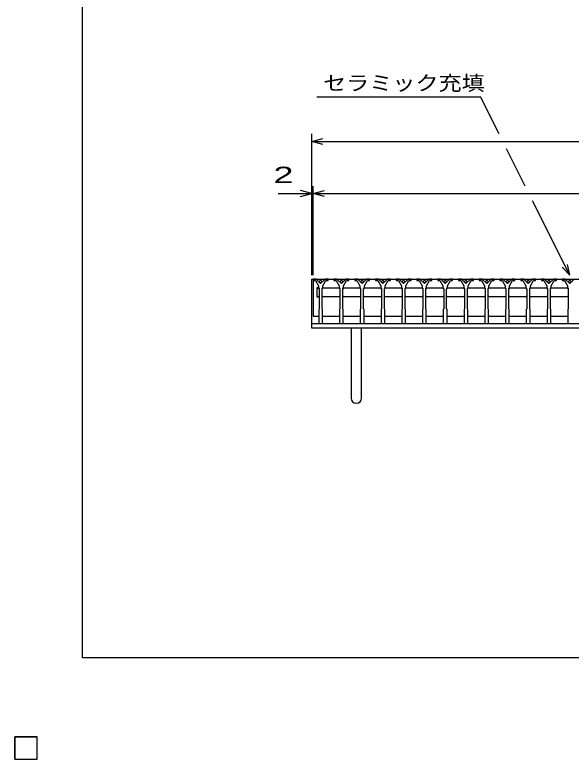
# Model space of a CAD drawing. Units: millimetres, scale not verified. Extents: x -1820 to 1731, y -1282 to 1054.
# Drawn here: x -1820 to -1072, y -1282 to -282 of the extents above; entities that cross this region are included whole.
import ezdxf
from ezdxf.enums import TextEntityAlignment as Align

# ---------------------------------------------------------------- set-up
doc = ezdxf.new("R2010")
doc.units = ezdxf.units.MM
doc.header["$LTSCALE"] = 10
for name, color, linetype, lineweight in [('0_2', 150, 'Continuous', 25), ('16', 3, 'Continuous', 25), ('19', 6, 'Continuous', 25), ('22', 2, 'Continuous', 25)]:
    doc.layers.add(name, color=color, linetype=linetype, lineweight=lineweight)
doc.styles.add('ベクトル', font='')
doc.styles.get('ベクトル').set_extended_font_data('ベクトル')

msp = doc.modelspace()

# ---------------------------------------------------------------- linework, layer by layer
at = {"layer": '0_2'}
for p, q in [((-1729, -1146.5), (-1729, 1053.5)), ((1731, -1146.5), (-1729, -1146.5))]:
    msp.add_line(p, q, dxfattribs=at)
at = {"layer": '16'}
for p, q in [((-1419, -637), (-1419, -639)), ((-1415, -637), (-1419, -637)), ((-1419, -637), (-423, -637)), ((-1419, -637), (-1419, -687)), ((-1419, -639), (-1416, -639)), ((-1416, -639), (-1412, -646)), ((-1409, -643), (-1415, -637)), ((-1403, -637), (-1409, -643)), ((-1406, -646), (-1402, -639)), ((-1399, -637), (-1403, -637)), ((-1402, -639), (-1399, -639)), ((-1399, -639), (-1399, -637)), ((-1391.1, -637), (-1391.1, -639)), ((-1387.1, -637), (-1391.1, -637)), ((-1391.1, -639), (-1388.1, -639)), ((-1388.1, -639), (-1384.1, -646)), ((-1381.1, -643), (-1387.1, -637)), ((-1375.1, -637), (-1381.1, -643)), ((-1378.1, -646), (-1374.1, -639)), ((-1371.1, -637), (-1375.1, -637)), ((-1374.1, -639), (-1371.1, -639)), ((-1371.1, -639), (-1371.1, -637)), ((-1363.2, -637), (-1363.2, -639)), ((-1359.2, -637), (-1363.2, -637)), ((-1363.2, -639), (-1360.2, -639)), ((-1360.2, -639), (-1356.2, -646)), ((-1353.2, -643), (-1359.2, -637)), ((-1347.2, -637), (-1353.2, -643)), ((-1350.2, -646), (-1346.2, -639)), ((-1343.2, -637), (-1347.2, -637)), ((-1346.2, -639), (-1343.2, -639)), ((-1343.2, -639), (-1343.2, -637)), ((-1335.3, -637), (-1335.3, -639)), ((-1331.3, -637), (-1335.3, -637)), ((-1335.3, -639), (-1332.3, -639)), ((-1332.3, -639), (-1328.3, -646)), ((-1325.3, -643), (-1331.3, -637)), ((-1319.3, -637), (-1325.3, -643)), ((-1322.3, -646), (-1318.3, -639)), ((-1315.3, -637), (-1319.3, -637)), ((-1318.3, -639), (-1315.3, -639)), ((-1315.3, -639), (-1315.3, -637)), ((-1307.4, -637), (-1307.4, -639)), ((-1303.4, -637), (-1307.4, -637)), ((-1307.4, -639), (-1304.4, -639)), ((-1304.4, -639), (-1300.4, -646)), ((-1297.4, -643), (-1303.4, -637)), ((-1291.4, -637), (-1297.4, -643)), ((-1294.4, -646), (-1290.4, -639)), ((-1287.4, -637), (-1291.4, -637)), ((-1290.4, -639), (-1287.4, -639)), ((-1287.4, -639), (-1287.4, -637)), ((-1279.5, -637), (-1279.5, -639)), ((-1275.5, -637), (-1279.5, -637)), ((-1279.5, -639), (-1276.5, -639)), ((-1276.5, -639), (-1272.5, -646)), ((-1269.5, -643), (-1275.5, -637)), ((-1263.5, -637), (-1269.5, -643)), ((-1266.5, -646), (-1262.5, -639)), ((-1259.5, -637), (-1263.5, -637)), ((-1262.5, -639), (-1259.5, -639)), ((-1259.5, -639), (-1259.5, -637)), ((-1251.6, -637), (-1251.6, -639)), ((-1247.6, -637), (-1251.6, -637)), ((-1251.6, -639), (-1248.6, -639)), ((-1248.6, -639), (-1244.6, -646)), ((-1241.6, -643), (-1247.6, -637)), ((-1235.6, -637), (-1241.6, -643)), ((-1238.6, -646), (-1234.6, -639)), ((-1231.6, -637), (-1235.6, -637)), ((-1234.6, -639), (-1231.6, -639)), ((-1231.6, -639), (-1231.6, -637)), ((-1223.7, -637), (-1223.7, -639)), ((-1219.7, -637), (-1223.7, -637)), ((-1223.7, -639), (-1220.7, -639)), ((-1220.7, -639), (-1216.7, -646)), ((-1213.7, -643), (-1219.7, -637)), ((-1207.7, -637), (-1213.7, -643)), ((-1210.7, -646), (-1206.7, -639)), ((-1203.7, -637), (-1207.7, -637)), ((-1206.7, -639), (-1203.7, -639)), ((-1203.7, -639), (-1203.7, -637)), ((-1195.8, -637), (-1195.8, -639)), ((-1191.8, -637), (-1195.8, -637)), ((-1195.8, -639), (-1192.8, -639)), ((-1192.8, -639), (-1188.8, -646)), ((-1185.8, -643), (-1191.8, -637)), ((-1179.8, -637), (-1185.8, -643)), ((-1182.8, -646), (-1178.8, -639)), ((-1175.8, -637), (-1179.8, -637)), ((-1178.8, -639), (-1175.8, -639)), ((-1175.8, -639), (-1175.8, -637)), ((-1167.9, -637), (-1167.9, -639)), ((-1163.9, -637), (-1167.9, -637)), ((-1167.9, -639), (-1164.9, -639)), ((-1164.9, -639), (-1160.9, -646)), ((-1157.9, -643), (-1163.9, -637)), ((-1151.9, -637), (-1157.9, -643)), ((-1154.9, -646), (-1150.9, -639)), ((-1147.9, -637), (-1151.9, -637)), ((-1150.9, -639), (-1147.9, -639)), ((-1147.9, -639), (-1147.9, -637)), ((-1140, -637), (-1140, -639)), ((-1136, -637), (-1140, -637)), ((-1140, -639), (-1137, -639)), ((-1137, -639), (-1133, -646)), ((-1130, -643), (-1136, -637)), ((-1124, -637), (-1130, -643)), ((-1127, -646), (-1123, -639)), ((-1120, -637), (-1124, -637)), ((-1123, -639), (-1120, -639)), ((-1120, -639), (-1120, -637)), ((-1112.1, -637), (-1112.1, -639)), ((-1108.1, -637), (-1112.1, -637)), ((-1112.1, -639), (-1109.1, -639)), ((-1109.1, -639), (-1105.1, -646)), ((-1102.1, -643), (-1108.1, -637)), ((-1096.1, -637), (-1102.1, -643)), ((-1099.1, -646), (-1095.1, -639)), ((-1092.1, -637), (-1096.1, -637)), ((-1095.1, -639), (-1092.1, -639)), ((-1092.1, -639), (-1092.1, -637)), ((-1084.2, -637), (-1084.2, -639)), ((-1080.2, -637), (-1084.2, -637)), ((-1084.2, -639), (-1081.2, -639)), ((-1081.2, -639), (-1077.2, -646)), ((-1074.2, -643), (-1080.2, -637)), ((-1068.2, -637), (-1074.2, -643)), ((-1412.25, -649), (-1414.25, -649)), ((-1414.25, -649), (-1414.25, -661)), ((-1411.25, -650), (-1412.25, -649)), ((-1412, -646), (-1412, -649)), ((-1412, -649), (-1411, -650)), ((-1411, -650), (-1411, -677)), ((-1407, -650), (-1406, -649)), ((-1407, -677), (-1407, -650)), ((-1406.75, -650), (-1405.75, -649)), ((-1406, -649), (-1406, -646)), ((-1405.75, -649), (-1384.35, -649)), ((-1384.35, -649), (-1383.35, -650)), ((-1384.1, -646), (-1384.1, -649)), ((-1384.1, -649), (-1383.1, -650)), ((-1383.1, -650), (-1383.1, -677)), ((-1379.1, -650), (-1378.1, -649)), ((-1379.1, -677), (-1379.1, -650)), ((-1378.85, -650), (-1377.85, -649)), ((-1378.1, -649), (-1378.1, -646)), ((-1377.85, -649), (-1356.45, -649)), ((-1356.45, -649), (-1355.45, -650)), ((-1356.2, -646), (-1356.2, -649)), ((-1356.2, -649), (-1355.2, -650)), ((-1355.2, -650), (-1355.2, -677)), ((-1351.2, -650), (-1350.2, -649)), ((-1351.2, -677), (-1351.2, -650)), ((-1350.95, -650), (-1349.95, -649)), ((-1350.2, -649), (-1350.2, -646)), ((-1349.95, -649), (-1328.55, -649)), ((-1328.55, -649), (-1327.55, -650)), ((-1328.3, -646), (-1328.3, -649)), ((-1328.3, -649), (-1327.3, -650)), ((-1327.3, -650), (-1327.3, -677)), ((-1323.3, -650), (-1322.3, -649)), ((-1323.3, -677), (-1323.3, -650)), ((-1323.05, -650), (-1322.05, -649)), ((-1322.3, -649), (-1322.3, -646)), ((-1322.05, -649), (-1300.65, -649)), ((-1300.65, -649), (-1299.65, -650)), ((-1300.4, -646), (-1300.4, -649)), ((-1300.4, -649), (-1299.4, -650)), ((-1299.4, -650), (-1299.4, -677)), ((-1295.4, -650), (-1294.4, -649)), ((-1295.4, -677), (-1295.4, -650)), ((-1295.15, -650), (-1294.15, -649)), ((-1294.4, -649), (-1294.4, -646)), ((-1294.15, -649), (-1272.75, -649)), ((-1272.75, -649), (-1271.75, -650)), ((-1272.5, -646), (-1272.5, -649)), ((-1272.5, -649), (-1271.5, -650)), ((-1271.5, -650), (-1271.5, -677)), ((-1267.5, -650), (-1266.5, -649)), ((-1267.5, -677), (-1267.5, -650)), ((-1267.25, -650), (-1266.25, -649)), ((-1266.5, -649), (-1266.5, -646)), ((-1266.25, -649), (-1244.85, -649)), ((-1244.85, -649), (-1243.85, -650)), ((-1244.6, -646), (-1244.6, -649)), ((-1244.6, -649), (-1243.6, -650)), ((-1243.6, -650), (-1243.6, -677)), ((-1239.6, -650), (-1238.6, -649)), ((-1239.6, -677), (-1239.6, -650)), ((-1239.35, -650), (-1238.35, -649)), ((-1238.6, -649), (-1238.6, -646)), ((-1238.35, -649), (-1216.95, -649)), ((-1216.95, -649), (-1215.95, -650)), ((-1216.7, -646), (-1216.7, -649)), ((-1216.7, -649), (-1215.7, -650)), ((-1215.7, -650), (-1215.7, -677)), ((-1211.7, -650), (-1210.7, -649)), ((-1211.7, -677), (-1211.7, -650)), ((-1211.45, -650), (-1210.45, -649)), ((-1210.7, -649), (-1210.7, -646)), ((-1210.45, -649), (-1189.05, -649)), ((-1189.05, -649), (-1188.05, -650)), ((-1188.8, -646), (-1188.8, -649)), ((-1188.8, -649), (-1187.8, -650)), ((-1187.8, -650), (-1187.8, -677)), ((-1183.8, -650), (-1182.8, -649)), ((-1183.8, -677), (-1183.8, -650)), ((-1183.55, -650), (-1182.55, -649)), ((-1182.8, -649), (-1182.8, -646)), ((-1182.55, -649), (-1161.15, -649)), ((-1161.15, -649), (-1160.15, -650)), ((-1160.9, -646), (-1160.9, -649)), ((-1160.9, -649), (-1159.9, -650)), ((-1159.9, -650), (-1159.9, -677)), ((-1155.9, -650), (-1154.9, -649)), ((-1155.9, -677), (-1155.9, -650)), ((-1155.65, -650), (-1154.65, -649)), ((-1154.9, -649), (-1154.9, -646)), ((-1154.65, -649), (-1133.25, -649)), ((-1133.25, -649), (-1132.25, -650)), ((-1133, -646), (-1133, -649)), ((-1133, -649), (-1132, -650)), ((-1132, -650), (-1132, -677)), ((-1128, -650), (-1127, -649)), ((-1128, -677), (-1128, -650)), ((-1127.75, -650), (-1126.75, -649)), ((-1127, -649), (-1127, -646)), ((-1126.75, -649), (-1105.35, -649)), ((-1105.35, -649), (-1104.35, -650)), ((-1105.1, -646), (-1105.1, -649)), ((-1105.1, -649), (-1104.1, -650)), ((-1104.1, -650), (-1104.1, -677)), ((-1100.1, -650), (-1099.1, -649)), ((-1100.1, -677), (-1100.1, -650)), ((-1099.85, -650), (-1098.85, -649)), ((-1099.1, -649), (-1099.1, -646)), ((-1098.85, -649), (-1077.45, -649)), ((-1077.45, -649), (-1076.45, -650)), ((-1077.2, -646), (-1077.2, -649)), ((-1077.2, -649), (-1076.2, -650)), ((-1076.2, -650), (-1076.2, -677)), ((-1412.25, -661), (-1411.25, -660)), ((-1405.75, -661), (-1406.75, -660)), ((-1383.35, -660), (-1384.35, -661)), ((-1377.85, -661), (-1378.85, -660)), ((-1355.45, -660), (-1356.45, -661)), ((-1349.95, -661), (-1350.95, -660)), ((-1327.55, -660), (-1328.55, -661)), ((-1322.05, -661), (-1323.05, -660)), ((-1299.65, -660), (-1300.65, -661)), ((-1294.15, -661), (-1295.15, -660)), ((-1271.75, -660), (-1272.75, -661)), ((-1266.25, -661), (-1267.25, -660)), ((-1243.85, -660), (-1244.85, -661)), ((-1238.35, -661), (-1239.35, -660)), ((-1215.95, -660), (-1216.95, -661)), ((-1210.45, -661), (-1211.45, -660)), ((-1188.05, -660), (-1189.05, -661)), ((-1182.55, -661), (-1183.55, -660)), ((-1160.15, -660), (-1161.15, -661)), ((-1154.65, -661), (-1155.65, -660)), ((-1132.25, -660), (-1133.25, -661)), ((-1126.75, -661), (-1127.75, -660)), ((-1104.35, -660), (-1105.35, -661)), ((-1098.85, -661), (-1099.85, -660)), ((-1076.45, -660), (-1077.45, -661)), ((-1414.25, -661), (-1412.25, -661)), ((-1384.35, -661), (-1405.75, -661)), ((-1356.45, -661), (-1377.85, -661)), ((-1328.55, -661), (-1349.95, -661)), ((-1300.65, -661), (-1322.05, -661)), ((-1272.75, -661), (-1294.15, -661)), ((-1244.85, -661), (-1266.25, -661)), ((-1216.95, -661), (-1238.35, -661)), ((-1189.05, -661), (-1210.45, -661)), ((-1161.15, -661), (-1182.55, -661)), ((-1133.25, -661), (-1154.65, -661)), ((-1105.35, -661), (-1126.75, -661)), ((-1077.45, -661), (-1098.85, -661)), ((-1411, -677), (-1411.5, -678)), ((-1411.5, -678), (-1411.5, -697)), ((-1406.5, -678), (-1407, -677)), ((-1406.5, -697), (-1406.5, -678)), ((-1383.1, -677), (-1383.6, -678)), ((-1383.6, -678), (-1383.6, -697)), ((-1378.6, -678), (-1379.1, -677)), ((-1378.6, -697), (-1378.6, -678)), ((-1355.2, -677), (-1355.7, -678)), ((-1355.7, -678), (-1355.7, -697)), ((-1350.7, -678), (-1351.2, -677)), ((-1350.7, -697), (-1350.7, -678)), ((-1327.3, -677), (-1327.8, -678)), ((-1327.8, -678), (-1327.8, -697)), ((-1322.8, -678), (-1323.3, -677)), ((-1322.8, -697), (-1322.8, -678)), ((-1299.4, -677), (-1299.9, -678)), ((-1299.9, -678), (-1299.9, -697)), ((-1294.9, -678), (-1295.4, -677)), ((-1294.9, -697), (-1294.9, -678)), ((-1271.5, -677), (-1272, -678)), ((-1272, -678), (-1272, -697)), ((-1267, -678), (-1267.5, -677)), ((-1267, -697), (-1267, -678)), ((-1243.6, -677), (-1244.1, -678)), ((-1244.1, -678), (-1244.1, -697)), ((-1239.1, -678), (-1239.6, -677)), ((-1239.1, -697), (-1239.1, -678)), ((-1215.7, -677), (-1216.2, -678)), ((-1216.2, -678), (-1216.2, -697)), ((-1211.2, -678), (-1211.7, -677)), ((-1211.2, -697), (-1211.2, -678)), ((-1187.8, -677), (-1188.3, -678)), ((-1188.3, -678), (-1188.3, -697)), ((-1183.3, -678), (-1183.8, -677)), ((-1183.3, -697), (-1183.3, -678)), ((-1159.9, -677), (-1160.4, -678)), ((-1160.4, -678), (-1160.4, -697)), ((-1155.4, -678), (-1155.9, -677)), ((-1155.4, -697), (-1155.4, -678)), ((-1132, -677), (-1132.5, -678)), ((-1132.5, -678), (-1132.5, -697)), ((-1127.5, -678), (-1128, -677)), ((-1127.5, -697), (-1127.5, -678)), ((-1104.1, -677), (-1104.6, -678)), ((-1104.6, -678), (-1104.6, -697)), ((-1099.6, -678), (-1100.1, -677)), ((-1099.6, -697), (-1099.6, -678)), ((-1076.2, -677), (-1076.7, -678)), ((-1076.7, -678), (-1076.7, -697)), ((-1419, -687), (-1411.5, -687)), ((-1406.5, -687), (-1383.6, -687)), ((-1378.6, -687), (-1355.7, -687)), ((-1350.7, -687), (-1327.8, -687)), ((-1322.8, -687), (-1299.9, -687)), ((-1294.9, -687), (-1272, -687)), ((-1267, -687), (-1244.1, -687)), ((-1239.1, -687), (-1216.2, -687)), ((-1211.2, -687), (-1188.3, -687)), ((-1183.3, -687), (-1160.4, -687)), ((-1155.4, -687), (-1132.5, -687)), ((-1127.5, -687), (-1104.6, -687)), ((-1099.6, -687), (-1076.7, -687)), ((-1411.5, -697), (-1406.5, -697)), ((-1383.6, -697), (-1378.6, -697)), ((-1355.7, -697), (-1350.7, -697)), ((-1327.8, -697), (-1322.8, -697)), ((-1299.9, -697), (-1294.9, -697)), ((-1272, -697), (-1267, -697)), ((-1244.1, -697), (-1239.1, -697)), ((-1216.2, -697), (-1211.2, -697)), ((-1188.3, -697), (-1183.3, -697)), ((-1160.4, -697), (-1155.4, -697)), ((-1132.5, -697), (-1127.5, -697)), ((-1104.6, -697), (-1099.6, -697)), ((-1076.7, -697), (-1071.7, -697)), ((-1820, -1252.5), (-1790, -1252.5)), ((-1820, -1282.5), (-1820, -1252.5)), ((-1820, -1252.5), (-1790, -1252.5)), ((-1820, -1282.5), (-1820, -1252.5)), ((-1820, -1252.5), (-1790, -1252.5)), ((-1820, -1282.5), (-1820, -1252.5)), ((-1820, -1252.5), (-1790, -1252.5)), ((-1820, -1282.5), (-1820, -1252.5)), ((-1820, -1252.5), (-1790, -1252.5)), ((-1820, -1282.5), (-1820, -1252.5)), ((-1790, -1282.5), (-1790, -1252.5)), ((-1790, -1282.5), (-1790, -1252.5)), ((-1790, -1282.5), (-1790, -1252.5)), ((-1790, -1282.5), (-1790, -1252.5)), ((-1790, -1282.5), (-1790, -1252.5)), ((-1820, -1282.5), (-1790, -1282.5)), ((-1820, -1282.5), (-1790, -1282.5)), ((-1820, -1282.5), (-1790, -1282.5)), ((-1820, -1282.5), (-1790, -1282.5)), ((-1820, -1282.5), (-1790, -1282.5))]:
    msp.add_line(p, q, dxfattribs=at)
for centre in [(-1409, -640.5), (-1381.1, -640.5), (-1353.2, -640.5), (-1325.3, -640.5), (-1297.4, -640.5), (-1269.5, -640.5), (-1241.6, -640.5), (-1213.7, -640.5), (-1185.8, -640.5), (-1157.9, -640.5), (-1130, -640.5), (-1102.1, -640.5), (-1074.2, -640.5)]:
    msp.add_circle(centre, 1.8, dxfattribs=at)
at = {"layer": '19'}
for p, q in [((-1421, -697), (-1421, -637)), ((-1421, -637), (-1419, -637)), ((-1421, -697), (-421, -697)), ((-1421, -703), (-1421, -697)), ((-421, -703), (-1421, -703)), ((-1368, -703), (-1368, -797)), ((-1354, -797), (-1354, -703))]:
    msp.add_line(p, q, dxfattribs=at)
msp.add_arc((-1361, -797), 7, 180, 0, dxfattribs=at)
at = {"layer": '22', "color": 4}
for p, q in [((-1414.2, -392), (-1194.2, -392)), ((-1169.2, -442), (-1194.2, -392)), ((-1421, -632), (-1421, -442)), ((-1421, -452), (-1406, -448)), ((-1406, -456), (-1421, -452)), ((-1421, -452), (-421, -452)), ((-1134.2, -512), (-1159.2, -462)), ((-1421, -522), (-1436, -518)), ((-1421, -632), (-1421, -512)), ((-1419, -632), (-1419, -512)), ((-1419, -522), (-1404, -518)), ((-1466, -522), (-1421, -522)), ((-1436, -526), (-1421, -522)), ((-1421, -522), (-1419, -522)), ((-1404, -526), (-1419, -522)), ((-1419, -522), (-423, -522)), ((-1074.2, -632), (-1124.2, -532)), ((-1074.2, -632), (-1077.2, -617.4)), ((-1074.2, -632), (-1084.2, -621))]:
    msp.add_line(p, q, dxfattribs=at)
at = {"layer": '22'}
for p, q in [((-1790, -1252.5), (-1820, -1252.5)), ((-1820, -1252.5), (-1820, -1282.5)), ((-1790, -1252.5), (-1820, -1252.5)), ((-1820, -1252.5), (-1820, -1282.5)), ((-1790, -1252.5), (-1820, -1252.5)), ((-1820, -1252.5), (-1820, -1282.5)), ((-1790, -1282.5), (-1790, -1252.5)), ((-1790, -1282.5), (-1790, -1252.5)), ((-1790, -1282.5), (-1790, -1252.5)), ((-1820, -1282.5), (-1790, -1282.5)), ((-1820, -1282.5), (-1790, -1282.5)), ((-1820, -1282.5), (-1790, -1282.5))]:
    msp.add_line(p, q, dxfattribs=at)

# ---------------------------------------------------------------- texts
at = {"layer": '22', "style": 'ベクトル'}
for s, height, width, p in [('セラミック充填', 19.79, 1.15, (-1405.7, -373.5)), (' 2 ', 21.99, 1.65, (-1486, -497))]:
    msp.add_text(s, height=height, dxfattribs=dict(at, width=width)).set_placement(p, align=Align.MIDDLE_LEFT)

doc.saveas('drawing.dxf')
